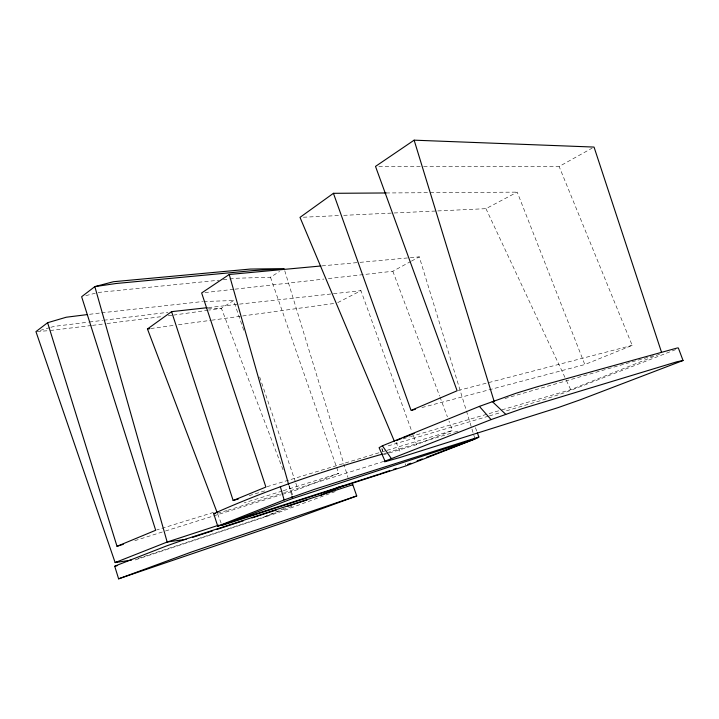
<?xml version="1.0" encoding="UTF-8"?>
<svg xmlns="http://www.w3.org/2000/svg" width="719" height="719" viewBox="0 0 719 719"><rect width="100%" height="100%" fill="white"/><g stroke="black" fill="none" stroke-linecap="round" stroke-linejoin="round"><path stroke-width="0.54" stroke-dasharray="3.6 2.7" d="M243.732 330.264L233.603 300.533L221.38 308.262L209.256 310.078M229.81 278.999L236.147 278.253L270.488 277.228L279.565 271.485M423.653 166.431L559.13 166.484L592.105 148.15M328.376 278.568L392.844 271.252L410.468 261.653M411.448 261.123L419.276 256.854L475.007 438.994M437.79 210.928L485.963 208.672L517.213 192.126L584.817 364.551L632.19 345.372L559.13 166.484M337.759 302.6L360.947 290.665L412.023 431.984M675.653 349.614L565.458 392.421L543.276 399.827L505.484 411.106M137.913 558.519L265.14 516.539L285.632 507.821M501.907 409.848L570.706 389.689L659.781 354.099M282.261 494.42L297.999 489.504L338.721 473.381L336.51 467.017M383.344 454.768L416.598 444.639L452.521 430.483L448.989 421.055M265.14 516.539L293.064 505.897M335.243 491.571L277.049 513.024L133.213 560.586M383.829 461.373L284.49 492.551M134.812 540.679L164.426 531.332M165.487 530.999L281.21 494.744M282.208 491.041L244.226 502.878M283.277 490.709L338.721 473.381M227.716 510.31L283.421 492.883M213.444 512.431L156.751 529.939M383.865 453.689L386.004 453.042M387.074 452.709L453.374 432.523M454.444 432.2L458.722 430.897M249.241 495.607L266.407 490.376M266.965 486.718L381.726 451.936M382.805 451.613L386.022 450.633M387.092 450.31L452.521 430.483M488.345 416.211L385.995 446.526M489.414 415.897L501.197 412.382M403.008 438.824L409.462 436.927M410.531 436.613L500.828 410.163M40.21 330.389L49.8 327.621M50.869 327.316L54.06 326.39L88.347 322.157M504.954 398.515L653.256 355.752M217.551 513.186L226.701 510.598M421.918 407.556L584.817 364.551M98.144 292.471L218.891 280.212M458.219 390.489L632.19 345.372M85.831 295.644L95.276 293.217M208.15 310.24L173.827 315.066M150.774 328.529L174.025 325.348M178.456 324.745L210.568 320.35M211.674 320.207L241.566 316.117M242.68 315.965L334.578 303.4M89.507 314.311L100.552 312.936M91.385 325.509L49.117 330.641M92.499 325.374L105.864 323.676M106.978 323.532L161.577 316.621M168.264 315.776L172.713 315.21M89.453 322.013L102.727 320.377M103.833 320.243L167.976 312.307M101.649 312.81L202.677 301.54M204.987 292.579L233.891 289.299M234.996 289.173L323.927 279.071M223.294 279.727L227.698 279.242M208.348 307.579L238.42 304.245M239.535 304.119L360.947 290.665M322.022 265.877L358.907 262.453M360.03 262.354L409.219 257.788M410.333 257.681L419.276 256.854M37.046 331.54L48.02 330.722M303.364 217.228L339.206 215.547M343.691 215.341L392.978 213.031M394.102 212.977L436.676 210.982M207.98 308.9L221.38 308.262L283.061 469.884M203.774 301.504L233.603 300.533M386.094 192.971L517.213 192.126M378.859 166.413L422.529 166.431M485.963 208.672L565.943 379.515M566.419 380.54L570.706 389.689M396.025 442.149L400.851 453.482M405.246 463.782L406.118 465.84M289.065 485.622L292.669 495.067M217.641 513.914L221.209 523.315M392.844 271.252L439.561 395.908M439.956 396.96L447.416 416.867M475.466 427.652L476.976 431.813M413.551 436.199L416.598 444.639M270.488 277.228L336.141 465.957M259.658 376.972L295.473 482.072M295.833 483.132L297.999 489.504M284.76 270.766L347.987 477.551M288.948 485.604L291.689 495.301M381.978 448.602L382.993 452.781M381.942 448.647L382.391 450.849"/><path stroke-width="1.08" d="M385.033 461.14L384.647 461.814L399.989 457.491L558.295 407.547L580.449 399.728L683.05 360.507L678.332 347.951L677.343 347.969L537.147 386.786L515.981 393.275L479.384 406.388L382.4 445.807L379.093 447.676L385.033 461.14L491.095 419.599L521.859 408.752L676.876 361.783L683.05 360.507M87.287 314.589L66.238 317.232L47.607 322.714L35.95 331.621L115.139 562.582L131.469 560.074M386.094 192.971L333.427 193.312L300.003 217.381L394.407 441.34M217.246 512.863L147.449 328.978L171.589 311.651L207.234 307.696M477.353 432.847L478.854 437.008L477.434 438.024L426.448 457.347M661.507 352.211L594.047 147.071L414.135 140.169L375.507 166.404L457.131 390.768L411.061 410.423L333.427 193.312M320.899 265.985L229.235 274.487L201.653 292.957L265.895 487.042L233.154 500.505L171.589 311.651M352.355 485.001L352.804 484.732L356.723 495.939L356.256 496.164L285.317 522.012L118.608 578.831L114.734 566.275L117.008 565.251L166.431 545.973L187.111 538.675L352.804 484.732M382.796 454.013C325.213 470.334 268.403 489.226 213.705 513.663L217.74 526.191L284.131 499.939L314.787 489.226L478.854 437.008M118.608 578.831L191.407 552.03L356.723 495.939M320.971 495.166L343.484 485.541M47.607 322.714L117.017 546.305L155.681 530.271L81.633 296.722L94.845 286.62L113.458 281.713L250.176 269.068L284.104 268.618L252.872 270.614L116.145 283.493L94.845 286.62L167.168 542.027L186.14 539.295M396.484 440.513L401.687 438.446M403.763 437.619L414.162 433.476M336.186 488.048L340.321 486.466M292.606 498.528L222.009 525.4L406.118 465.84L475.007 438.994L292.606 498.528L291.995 496.38M417.083 460.897L422.278 458.929M407.691 464.384L410.837 463.261M393.572 469.336L396.439 468.348M379.92 473.929L389.743 470.648M192.503 537.408L212.689 530.802M216.94 529.418L243.498 520.727M251.992 517.941L276.429 509.951M287.052 506.473L307.238 499.867M218.873 525.14L167.168 542.027L115.139 562.582L117.26 561.899M378.85 474.279L217.74 526.191M117.017 546.305L123.291 544.319M233.154 500.505L238.519 498.878M117.107 565.709L114.734 566.275M412.149 410.145L415.411 409.282M147.449 328.978L149.669 328.682M213.705 513.663L215.592 513.537M492.209 401.481L505.718 414.297M479.384 406.388L491.095 419.599M382.4 445.807L391.325 458.497M414.135 140.169L494.214 401.615M280.32 486.601L284.131 499.939M229.235 274.487L288.643 484.525"/></g></svg>
